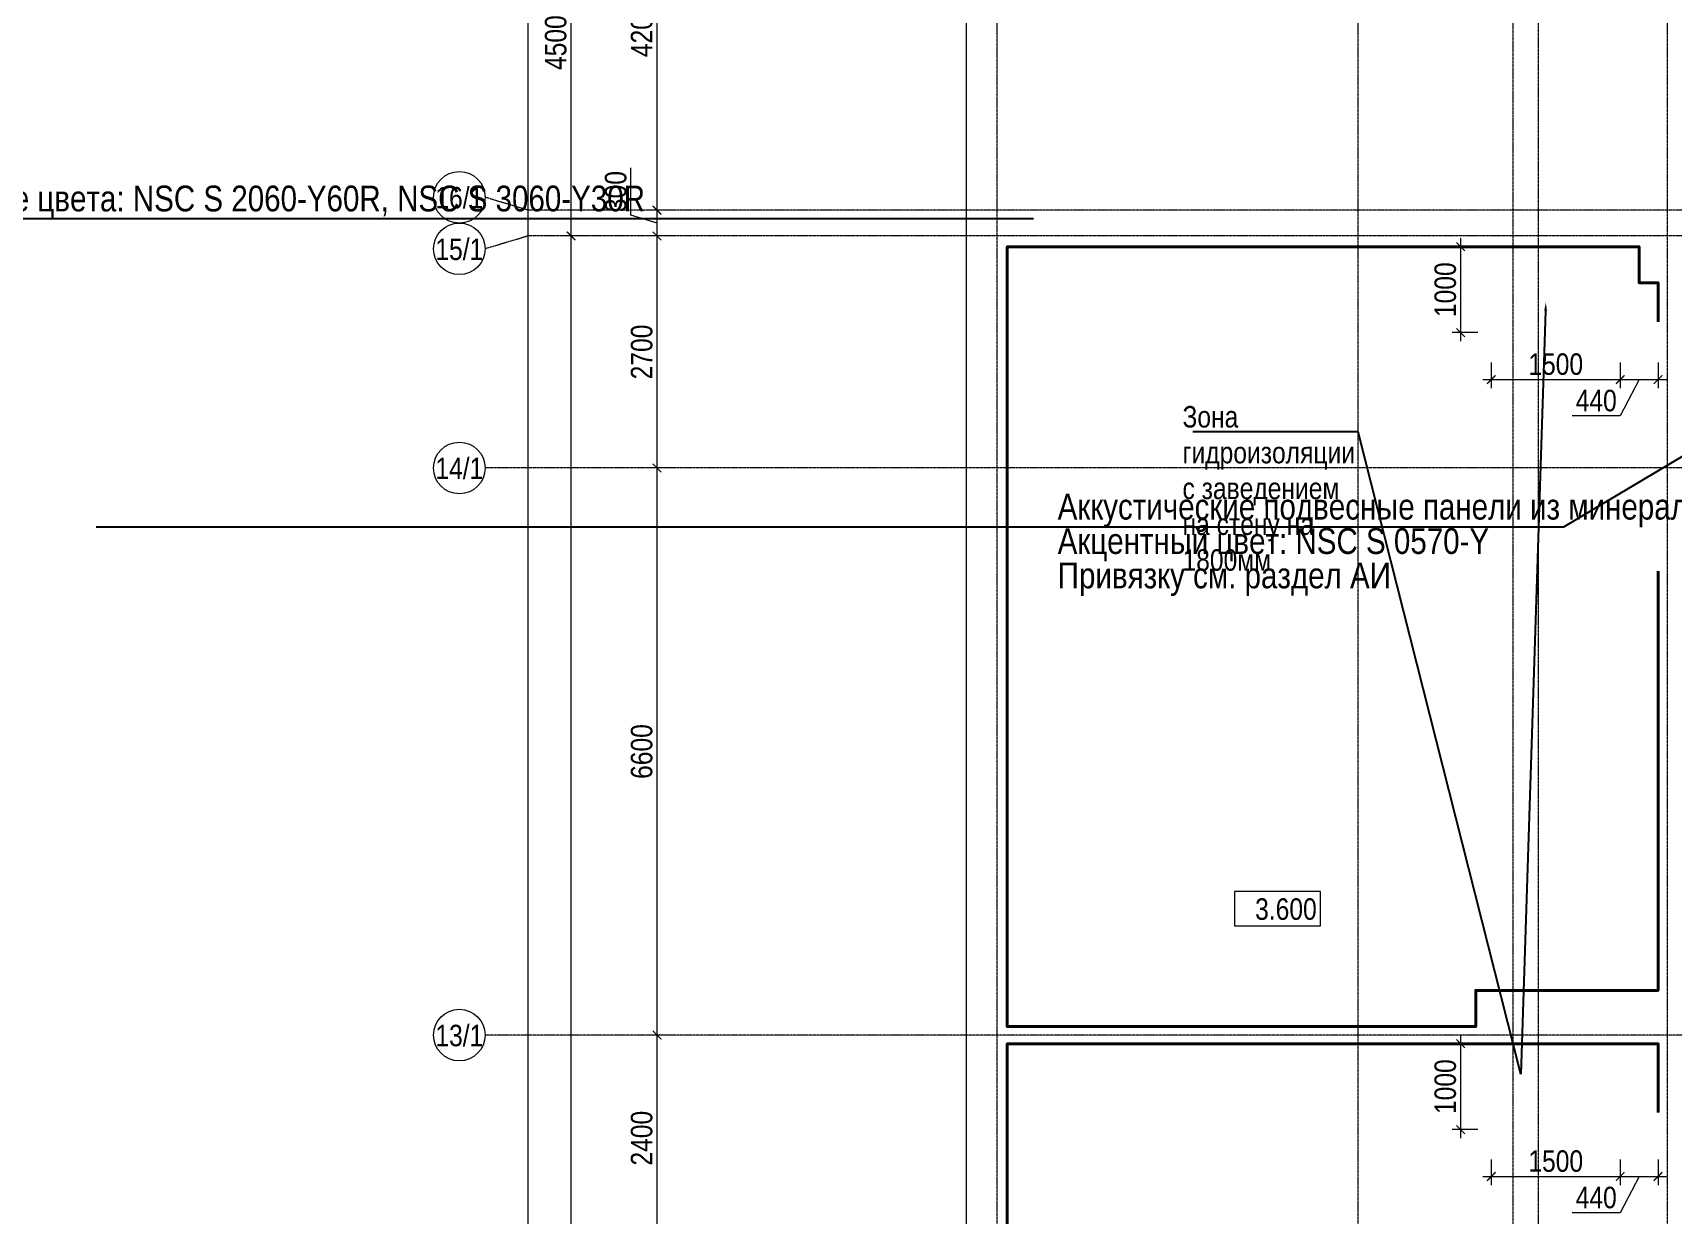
# Model space of a CAD drawing. Header units: millimetres. Extents: x -328335 to 1212475, y -208171 to 164144.
# Drawn here: x -11217 to 7855, y 52515 to 66265 of the extents above; entities that cross this region are included whole.
import ezdxf
from ezdxf import colors
from ezdxf.entities.mleader import LeaderData, LeaderLine
from ezdxf.enums import TextEntityAlignment as Align
from ezdxf.math import Vec2, Vec3

# ---------------------------------------------------------------- set-up
doc = ezdxf.new("R2010")
doc.units = ezdxf.units.MM
doc.header["$LTSCALE"] = 0.5
doc.linetypes.add('CENTER2', pattern=[28.575, 19.05, -3.175, 3.175, -3.175])
doc.linetypes.add('DASHED', pattern=[19.05, 12.7, -6.35])
doc.layers.get('Defpoints').update_dxf_attribs({"color": 140})
for name, color, linetype, lineweight in [('АИ_Плинтус', 3, 'Continuous', 9), ('АИ_Полы', 1, 'Continuous', 9), ('АИ_Полы_размеры', 7, 'Continuous', 5), ('АР6_потолок_отм', 5, 'Continuous', 5), ('АЦ_Выноски', 7, 'Continuous', 5), ('РД_Оси_размер', 8, 'Continuous', 0)]:
    doc.layers.add(name, color=color, linetype=linetype, lineweight=lineweight)
doc.layers.add('АР_Делит', color=120, linetype='Continuous', lineweight=0, plot=False)
doc.layers.add('РД_Оси_100', color=7, linetype='Continuous', lineweight=0, true_color=0x525252)
doc.styles.add('Arial_Narrow_08', font='ARIALN.TTF', dxfattribs={"width": 0.8})
doc.styles.add('style1', font='ARIALN.TTF')
doc.styles.add('ккк', font='isocpeur.ttf', dxfattribs={"width": 0.85, "oblique": 15})
doc.dimstyles.new('Dim100_ареал', dxfattribs={"dimscale": 100, "dimtxt": 2.5, "dimasz": 1, "dimexe": 1, "dimexo": 1, "dimgap": 0.5, "dimtad": 1, "dimzin": 12, "dimdsep": 46, "dimtxsty": 'style1', "dimblk": 'ARCHTICK', "dimcen": 1, "dimdle": 1, "dimaunit": 1, "dimadec": 0, "dimazin": 3, "dimtfac": 1, "dimtmove": 1, "dimatfit": 3, "dimldrblk": 'OPEN30', "dimfxl": 2, "dimfxlon": 1, "dimtolj": 1, "dimtzin": 0, "dimlwd": 5, "dimlwe": 5, "dimarcsym": 0})

# ---------------------------------------------------------------- blocks, each defined once
blk = doc.blocks.new('A-iden')
at = {"linetype": 'Continuous', "lineweight": 5}
blk.add_circle((0, -4), 3, dxfattribs=at)
at = {"color": 0, "linetype": 'Continuous', "lineweight": 20, "style": 'ккк', "width": 0.85}
blk.add_attdef('ID', text='', height=4, dxfattribs=at).set_placement((0.31, -3.85), align=Align.MIDDLE_CENTER)
blk = doc.blocks.new('_ArchTick')
at = {"color": 0, "linetype": 'ByBlock', "const_width": 0.15}
blk.add_lwpolyline([(-0.5, -0.5), (0.5, 0.5)], dxfattribs=at)
blk = doc.blocks.new('*D527')
at = {"layer": 'Defpoints', "color": 0, "transparency": 16777216}
for p in [(-5455, 134700), (-2955, 134700), (-2955, 0)]:
    blk.add_point(p, dxfattribs=at)
at = {"layer": 'РД_Оси_размер', "color": 0, "lineweight": 5, "transparency": 16777216}
for p, q in [((-5255, 134700), (-5555, 134700)), ((-5455, -100), (-5455, 134800)), ((-5255, 0), (-5555, 0))]:
    blk.add_line(p, q, dxfattribs=at)
at = {"layer": 'РД_Оси_размер', "color": 0, "lineweight": 5, "transparency": 16777216, "xscale": 100, "yscale": 100, "zscale": 100}
for p, rotation in [((-5455, 134700), 90), ((-5455, 0), 270)]:
    blk.add_blockref('_ArchTick', p, dxfattribs=dict(at, rotation=rotation))
at = {"layer": 'РД_Оси_размер', "color": 0, "transparency": 16777216, "insert": (-5633, 67350), "char_height": 250, "attachment_point": 5, "rotation": 90, "style": 'style1'}
blk.add_mtext('\\A1;134700', dxfattribs=at)
blk = doc.blocks.new('_Open30')
at = {"color": 0, "linetype": 'ByBlock', "lineweight": -2}
for p, q in [((-1, 0.27), (0, 0)), ((0, 0), (-1, -0.27)), ((0, 0), (-1, 0))]:
    blk.add_line(p, q, dxfattribs=at)
blk = doc.blocks.new('*D537')
at = {"layer": 'Defpoints', "color": 0, "transparency": 16777216}
for p in [(-3955, 54600), (-2955, 54600), (-2955, 52200)]:
    blk.add_point(p, dxfattribs=at)
at = {"layer": 'РД_Оси_размер', "color": 0, "lineweight": 5, "transparency": 16777216}
for p, q in [((-3755, 54600), (-4055, 54600)), ((-3955, 52100), (-3955, 54700)), ((-3755, 52200), (-4055, 52200))]:
    blk.add_line(p, q, dxfattribs=at)
at = {"layer": 'РД_Оси_размер', "color": 0, "lineweight": 5, "transparency": 16777216, "xscale": 100, "yscale": 100, "zscale": 100}
for p, rotation in [((-3955, 54600), 90), ((-3955, 52200), 270)]:
    blk.add_blockref('_ArchTick', p, dxfattribs=dict(at, rotation=rotation))
at = {"layer": 'РД_Оси_размер', "color": 0, "transparency": 16777216, "insert": (-4133, 53400), "char_height": 250, "attachment_point": 5, "rotation": 90, "style": 'style1'}
blk.add_mtext('\\A1;2400', dxfattribs=at)
blk = doc.blocks.new('*D538')
at = {"layer": 'Defpoints', "color": 0, "transparency": 16777216}
for p in [(-3955, 61200), (-2955, 61200), (-2955, 54600)]:
    blk.add_point(p, dxfattribs=at)
at = {"layer": 'РД_Оси_размер', "color": 0, "lineweight": 5, "transparency": 16777216}
for p, q in [((-3955, 54500), (-3955, 61300)), ((-3755, 61200), (-4055, 61200)), ((-3755, 54600), (-4055, 54600))]:
    blk.add_line(p, q, dxfattribs=at)
at = {"layer": 'РД_Оси_размер', "color": 0, "lineweight": 5, "transparency": 16777216, "xscale": 100, "yscale": 100, "zscale": 100}
for p, rotation in [((-3955, 61200), 90), ((-3955, 54600), 270)]:
    blk.add_blockref('_ArchTick', p, dxfattribs=dict(at, rotation=rotation))
at = {"layer": 'РД_Оси_размер', "color": 0, "transparency": 16777216, "insert": (-4133, 57900), "char_height": 250, "attachment_point": 5, "rotation": 90, "style": 'style1'}
blk.add_mtext('\\A1;6600', dxfattribs=at)
blk = doc.blocks.new('*D539')
at = {"layer": 'Defpoints', "color": 0, "transparency": 16777216}
for p in [(-3955, 63900), (-2955, 63900), (-2955, 61200)]:
    blk.add_point(p, dxfattribs=at)
at = {"layer": 'РД_Оси_размер', "color": 0, "lineweight": 5, "transparency": 16777216}
for p, q in [((-3755, 63900), (-4055, 63900)), ((-3955, 61100), (-3955, 64000)), ((-3755, 61200), (-4055, 61200))]:
    blk.add_line(p, q, dxfattribs=at)
at = {"layer": 'РД_Оси_размер', "color": 0, "lineweight": 5, "transparency": 16777216, "xscale": 100, "yscale": 100, "zscale": 100}
for p, rotation in [((-3955, 63900), 90), ((-3955, 61200), 270)]:
    blk.add_blockref('_ArchTick', p, dxfattribs=dict(at, rotation=rotation))
at = {"layer": 'РД_Оси_размер', "color": 0, "transparency": 16777216, "insert": (-4133, 62550), "char_height": 250, "attachment_point": 5, "rotation": 90, "style": 'style1'}
blk.add_mtext('\\A1;2700', dxfattribs=at)
blk = doc.blocks.new('*D540')
at = {"layer": 'Defpoints', "color": 0, "transparency": 16777216}
for p in [(-3955, 64200), (-2955, 64200), (-2955, 63900)]:
    blk.add_point(p, dxfattribs=at)
at = {"layer": 'РД_Оси_размер', "color": 0, "lineweight": 5, "transparency": 16777216}
for p, q in [((-4258, 64141), (-4258, 64693)), ((-3955, 63800), (-3955, 64300)), ((-3955, 64050), (-4258, 64141)), ((-3755, 64200), (-4055, 64200)), ((-3755, 63900), (-4055, 63900))]:
    blk.add_line(p, q, dxfattribs=at)
at = {"layer": 'РД_Оси_размер', "color": 0, "lineweight": 5, "transparency": 16777216, "xscale": 100, "yscale": 100, "zscale": 100}
for p, rotation in [((-3955, 64200), 90), ((-3955, 63900), 270)]:
    blk.add_blockref('_ArchTick', p, dxfattribs=dict(at, rotation=rotation))
at = {"layer": 'РД_Оси_размер', "color": 0, "transparency": 16777216, "insert": (-4435, 64417), "char_height": 250, "attachment_point": 5, "rotation": 90, "style": 'style1'}
blk.add_mtext('\\A1;300', dxfattribs=at)
blk = doc.blocks.new('*D541')
at = {"layer": 'Defpoints', "color": 0, "transparency": 16777216}
for p in [(-3955, 68400), (-2955, 68400), (-2955, 64200)]:
    blk.add_point(p, dxfattribs=at)
at = {"layer": 'РД_Оси_размер', "color": 0, "lineweight": 5, "transparency": 16777216}
for p, q in [((-3955, 64100), (-3955, 68500)), ((-3755, 68400), (-4055, 68400)), ((-3755, 64200), (-4055, 64200))]:
    blk.add_line(p, q, dxfattribs=at)
at = {"layer": 'РД_Оси_размер', "color": 0, "lineweight": 5, "transparency": 16777216, "xscale": 100, "yscale": 100, "zscale": 100}
for p, rotation in [((-3955, 68400), 90), ((-3955, 64200), 270)]:
    blk.add_blockref('_ArchTick', p, dxfattribs=dict(at, rotation=rotation))
at = {"layer": 'РД_Оси_размер', "color": 0, "transparency": 16777216, "insert": (-4133, 66300), "char_height": 250, "attachment_point": 5, "rotation": 90, "style": 'style1'}
blk.add_mtext('\\A1;4200', dxfattribs=at)
blk = doc.blocks.new('*D569')
at = {"layer": 'Defpoints', "color": 0, "transparency": 16777216}
for p in [(-4955, 63900), (-2955, 63900), (-2955, 13500)]:
    blk.add_point(p, dxfattribs=at)
at = {"layer": 'РД_Оси_размер', "color": 0, "lineweight": 5, "transparency": 16777216}
for p, q in [((-4755, 63900), (-5055, 63900)), ((-4955, 13400), (-4955, 64000)), ((-4755, 13500), (-5055, 13500))]:
    blk.add_line(p, q, dxfattribs=at)
at = {"layer": 'РД_Оси_размер', "color": 0, "lineweight": 5, "transparency": 16777216, "xscale": 100, "yscale": 100, "zscale": 100}
for p, rotation in [((-4955, 63900), 90), ((-4955, 13500), 270)]:
    blk.add_blockref('_ArchTick', p, dxfattribs=dict(at, rotation=rotation))
at = {"layer": 'РД_Оси_размер', "color": 0, "transparency": 16777216, "insert": (-5133, 38700), "char_height": 250, "attachment_point": 5, "rotation": 90, "style": 'style1'}
blk.add_mtext('\\A1;50400', dxfattribs=at)
blk = doc.blocks.new('*D592')
at = {"layer": 'Defpoints', "color": 0, "transparency": 16777216}
for p in [(-4955, 68400), (-2955, 68400), (-2955, 63900)]:
    blk.add_point(p, dxfattribs=at)
at = {"layer": 'РД_Оси_размер', "color": 0, "lineweight": 5, "transparency": 16777216}
for p, q in [((-4955, 63800), (-4955, 68500)), ((-4755, 68400), (-5055, 68400)), ((-4755, 63900), (-5055, 63900))]:
    blk.add_line(p, q, dxfattribs=at)
at = {"layer": 'РД_Оси_размер', "color": 0, "lineweight": 5, "transparency": 16777216, "xscale": 100, "yscale": 100, "zscale": 100}
for p, rotation in [((-4955, 68400), 90), ((-4955, 63900), 270)]:
    blk.add_blockref('_ArchTick', p, dxfattribs=dict(at, rotation=rotation))
at = {"layer": 'РД_Оси_размер', "color": 0, "transparency": 16777216, "insert": (-5133, 66150), "char_height": 250, "attachment_point": 5, "rotation": 90, "style": 'style1'}
blk.add_mtext('\\A1;4500', dxfattribs=at)
blk = doc.blocks.new('Отметка_план')
at = {"color": 7, "lineweight": 5}
blk.add_lwpolyline([(0, 0), (10, 0), (10, 4), (0, 4)], close=True, dxfattribs=at)
at = {"style": 'Arial_Narrow_08', "width": 0.8}
blk.add_attdef('OTMG', text='', height=2.5, dxfattribs=at).set_placement((9.06, 0.7), align=Align.RIGHT)
blk = doc.blocks.new('*D612')
at = {"layer": 'Defpoints', "color": 0, "transparency": 16777216}
for p in [(5750, 62775), (7250, 62775), (7250, 62229)]:
    blk.add_point(p, dxfattribs=at)
at = {"layer": 'АИ_Полы_размеры', "color": 0, "lineweight": 5, "transparency": 16777216}
for p, q in [((5750, 62429), (5750, 62129)), ((7250, 62429), (7250, 62129)), ((5650, 62229), (7350, 62229))]:
    blk.add_line(p, q, dxfattribs=at)
at = {"layer": 'АИ_Полы_размеры', "color": 0, "lineweight": 5, "transparency": 16777216, "xscale": 100, "yscale": 100, "zscale": 100, "rotation": 180}
blk.add_blockref('_ArchTick', (5750, 62229), dxfattribs=at)
at = {"layer": 'АИ_Полы_размеры', "color": 0, "lineweight": 5, "transparency": 16777216, "xscale": 100, "yscale": 100, "zscale": 100}
blk.add_blockref('_ArchTick', (7250, 62229), dxfattribs=at)
at = {"layer": 'АИ_Полы_размеры', "color": 0, "transparency": 16777216, "insert": (6500, 62407), "char_height": 250, "attachment_point": 5, "style": 'style1'}
blk.add_mtext('\\A1;1500', dxfattribs=at)
blk = doc.blocks.new('*D613')
at = {"layer": 'Defpoints', "color": 0, "transparency": 16777216}
for p in [(5394, 63775), (7250, 63775), (7250, 62775)]:
    blk.add_point(p, dxfattribs=at)
at = {"layer": 'АИ_Полы_размеры', "color": 0, "lineweight": 5, "transparency": 16777216}
for p, q in [((5594, 63775), (5294, 63775)), ((5394, 62675), (5394, 63875)), ((5594, 62775), (5294, 62775))]:
    blk.add_line(p, q, dxfattribs=at)
at = {"layer": 'АИ_Полы_размеры', "color": 0, "lineweight": 5, "transparency": 16777216, "xscale": 100, "yscale": 100, "zscale": 100}
for p, rotation in [((5394, 63775), 90), ((5394, 62775), 270)]:
    blk.add_blockref('_ArchTick', p, dxfattribs=dict(at, rotation=rotation))
at = {"layer": 'АИ_Полы_размеры', "color": 0, "transparency": 16777216, "insert": (5216, 63275), "char_height": 250, "attachment_point": 5, "rotation": 90, "style": 'style1'}
blk.add_mtext('\\A1;1000', dxfattribs=at)
blk = doc.blocks.new('*D625')
at = {"layer": 'Defpoints', "color": 0, "transparency": 16777216}
for p in [(7250, 62775), (7690, 62901), (7690, 62229)]:
    blk.add_point(p, dxfattribs=at)
at = {"layer": 'АИ_Полы_размеры', "color": 0, "lineweight": 5, "transparency": 16777216}
for p, q in [((7250, 62429), (7250, 62129)), ((7690, 62429), (7690, 62129)), ((7150, 62229), (7790, 62229)), ((7470, 62229), (7251, 61806)), ((7251, 61806), (6691, 61806))]:
    blk.add_line(p, q, dxfattribs=at)
at = {"layer": 'АИ_Полы_размеры', "color": 0, "lineweight": 5, "transparency": 16777216, "xscale": 100, "yscale": 100, "zscale": 100, "rotation": 180}
blk.add_blockref('_ArchTick', (7250, 62229), dxfattribs=at)
at = {"layer": 'АИ_Полы_размеры', "color": 0, "lineweight": 5, "transparency": 16777216, "xscale": 100, "yscale": 100, "zscale": 100}
blk.add_blockref('_ArchTick', (7690, 62229), dxfattribs=at)
at = {"layer": 'АИ_Полы_размеры', "color": 0, "transparency": 16777216, "insert": (6971, 61983), "char_height": 250, "attachment_point": 5, "style": 'style1'}
blk.add_mtext('\\A1;440', dxfattribs=at)
blk = doc.blocks.new('*D626')
at = {"layer": 'Defpoints', "color": 0, "transparency": 16777216}
for p in [(5750, 53500), (7250, 53500), (7250, 52954)]:
    blk.add_point(p, dxfattribs=at)
at = {"layer": 'АИ_Полы_размеры', "color": 0, "lineweight": 5, "transparency": 16777216}
for p, q in [((5750, 53154), (5750, 52854)), ((7250, 53154), (7250, 52854)), ((5650, 52954), (7350, 52954))]:
    blk.add_line(p, q, dxfattribs=at)
at = {"layer": 'АИ_Полы_размеры', "color": 0, "lineweight": 5, "transparency": 16777216, "xscale": 100, "yscale": 100, "zscale": 100, "rotation": 180}
blk.add_blockref('_ArchTick', (5750, 52954), dxfattribs=at)
at = {"layer": 'АИ_Полы_размеры', "color": 0, "lineweight": 5, "transparency": 16777216, "xscale": 100, "yscale": 100, "zscale": 100}
blk.add_blockref('_ArchTick', (7250, 52954), dxfattribs=at)
at = {"layer": 'АИ_Полы_размеры', "color": 0, "transparency": 16777216, "insert": (6500, 53132), "char_height": 250, "attachment_point": 5, "style": 'style1'}
blk.add_mtext('\\A1;1500', dxfattribs=at)
blk = doc.blocks.new('*D627')
at = {"layer": 'Defpoints', "color": 0, "transparency": 16777216}
for p in [(5394, 54500), (7250, 54500), (7250, 53500)]:
    blk.add_point(p, dxfattribs=at)
at = {"layer": 'АИ_Полы_размеры', "color": 0, "lineweight": 5, "transparency": 16777216}
for p, q in [((5394, 53400), (5394, 54600)), ((5594, 54500), (5294, 54500)), ((5594, 53500), (5294, 53500))]:
    blk.add_line(p, q, dxfattribs=at)
at = {"layer": 'АИ_Полы_размеры', "color": 0, "lineweight": 5, "transparency": 16777216, "xscale": 100, "yscale": 100, "zscale": 100}
for p, rotation in [((5394, 54500), 90), ((5394, 53500), 270)]:
    blk.add_blockref('_ArchTick', p, dxfattribs=dict(at, rotation=rotation))
at = {"layer": 'АИ_Полы_размеры', "color": 0, "transparency": 16777216, "insert": (5216, 54000), "char_height": 250, "attachment_point": 5, "rotation": 90, "style": 'style1'}
blk.add_mtext('\\A1;1000', dxfattribs=at)
blk = doc.blocks.new('*D628')
at = {"layer": 'Defpoints', "color": 0, "transparency": 16777216}
for p in [(7690, 54000), (7250, 53500), (7690, 52954)]:
    blk.add_point(p, dxfattribs=at)
at = {"layer": 'АИ_Полы_размеры', "color": 0, "lineweight": 5, "transparency": 16777216}
for p, q in [((7250, 53154), (7250, 52854)), ((7690, 53154), (7690, 52854)), ((7150, 52954), (7790, 52954)), ((7470, 52954), (7251, 52531)), ((7251, 52531), (6691, 52531))]:
    blk.add_line(p, q, dxfattribs=at)
at = {"layer": 'АИ_Полы_размеры', "color": 0, "lineweight": 5, "transparency": 16777216, "xscale": 100, "yscale": 100, "zscale": 100, "rotation": 180}
blk.add_blockref('_ArchTick', (7250, 52954), dxfattribs=at)
at = {"layer": 'АИ_Полы_размеры', "color": 0, "lineweight": 5, "transparency": 16777216, "xscale": 100, "yscale": 100, "zscale": 100}
blk.add_blockref('_ArchTick', (7690, 52954), dxfattribs=at)
at = {"layer": 'АИ_Полы_размеры', "color": 0, "transparency": 16777216, "insert": (6971, 52708), "char_height": 250, "attachment_point": 5, "style": 'style1'}
blk.add_mtext('\\A1;440', dxfattribs=at)
blk = doc.blocks.new('_Dot')
at = {"color": 0, "linetype": 'ByBlock', "lineweight": -2}
blk.add_line((-0.5, 0), (-1, 0), dxfattribs=at)
at = {"color": 0, "linetype": 'ByBlock', "const_width": 0.5}
blk.add_lwpolyline([(-0.25, 0, 1), (0.25, 0, 1)], format="xyb", close=True, dxfattribs=at)
blk = doc.blocks.new('2200_АР_ОСИ_3эт_100_6.02.25')
at = {"layer": 'АР_Делит', "color": 5, "linetype": 'DASHED'}
blk.add_lwpolyline([(114955, 135155), (114955, -355), (93595.036, -355), (93595.036, 13855), (94145, 13855), (94145, 68320), (66055, 68320), (66055, 13857.73), (83455, 13857.73), (83455, -355), (45245, -355), (45245, 13145), (44695, 13145), (44695, 26755), (45245, 26755), (45245, 68320), (20455, 68320), (20455, 26755), (27955, 26755), (27955, 13145), (-355, 13145), (-355, 100855)], dxfattribs=at)
at = {"layer": 'РД_Оси_100', "color": 8, "linetype": 'CENTER2', "true_color": 0x808080}
for p, q in [((0, -6155), (0, 139938.679)), ((4200, -6155), (4200, 139938.679)), ((29555, 61200), (-5954.958, 61200)), ((29555, 54600), (-5954.958, 54600))]:
    blk.add_line(p, q, dxfattribs=at)
for points in [[(5849.555, 139938.679), (6000, 139538.679), (6000, -6194.559)], [(6300, -6195.83), (6300, 139538.679), (6450, 139938.679)], [(7800, -6155), (7800, 139938.679)], [(29555, 64200), (-5454.958, 64200), (-5954.958, 64350)], [(29555, 63900), (-5454.958, 63900), (-5954.958, 63750)]]:
    blk.add_lwpolyline(points, dxfattribs=at)
at = {"layer": 'РД_Оси_100', "color": 0}
ref = blk.add_blockref('A-iden', (-6254.958, 64750), dxfattribs=dict(at, xscale=100, yscale=100, zscale=100))
ref.add_attrib('ID', '16/1', dxfattribs={"layer": '0', "linetype": 'Continuous', "height": 250, "style": 'style1'}).set_placement((-6254.958, 64350), align=Align.MIDDLE)
ref = blk.add_blockref('A-iden', (-6254.958, 64150), dxfattribs=dict(at, xscale=100, yscale=100, zscale=100))
ref.add_attrib('ID', '15/1', dxfattribs={"layer": '0', "linetype": 'Continuous', "height": 250, "style": 'style1'}).set_placement((-6254.958, 63750), align=Align.MIDDLE)
ref = blk.add_blockref('A-iden', (-6254.958, 61600), dxfattribs=dict(at, xscale=100, yscale=100, zscale=100))
ref.add_attrib('ID', '14/1', dxfattribs={"layer": '0', "linetype": 'Continuous', "height": 250, "style": 'style1'}).set_placement((-6254.958, 61200), align=Align.MIDDLE)
ref = blk.add_blockref('A-iden', (-6254.958, 55000), dxfattribs=dict(at, xscale=100, yscale=100, zscale=100))
ref.add_attrib('ID', '13/1', dxfattribs={"layer": '0', "linetype": 'Continuous', "height": 250, "style": 'style1'}).set_placement((-6254.958, 54600), align=Align.MIDDLE)
at = {"layer": 'РД_Оси_размер'}
for base, p1, p2, picture, middle in [((-5454.958, 134700), (-2954.958, 0), (-2954.958, 134700), '*D527', (-5632.601, 67350)), ((-4954.958, 68400), (-2954.958, 63900), (-2954.958, 68400), '*D592', (-5132.601, 66150)), ((-3954.958, 68400), (-2954.958, 64200), (-2954.958, 68400), '*D541', (-4132.601, 66300)), ((-3954.958, 64200), (-2954.958, 63900), (-2954.958, 64200), '*D540', (-4435.244, 64190.793)), ((-4954.958, 63900), (-2954.958, 13500), (-2954.958, 63900), '*D569', (-5132.601, 38700)), ((-3954.958, 63900), (-2954.958, 61200), (-2954.958, 63900), '*D539', (-4132.601, 62550)), ((-3954.958, 61200), (-2954.958, 54600), (-2954.958, 61200), '*D538', (-4132.601, 57900)), ((-3954.958, 54600), (-2954.958, 52200), (-2954.958, 54600), '*D537', (-4132.601, 53400))]:
    dim = blk.add_linear_dim(base=base, p1=p1, p2=p2, angle=90, dimstyle='Dim100_ареал', dxfattribs=at)
    dim.commit()
    dim.dimension.update_dxf_attribs({"geometry": picture, "text_midpoint": middle})

msp = doc.modelspace()

# ---------------------------------------------------------------- linework, layer by layer
at = {"layer": 'АИ_Плинтус', "color": 24, "linetype": 'ByBlock', "lineweight": 40, "true_color": 0xa52900}
for points in [[(7690, 60000), (7690, 55120), (5570, 55120), (5570, 54700), (120, 54700), (120, 63775), (7470, 63774.912), (7470, 63354.912), (7690, 63355), (7690, 62900)], [(7690, 53700), (7690, 54500), (120, 54500), (120, 45400), (5570, 45400), (5570, 45820), (7690, 45820), (7690, 50800)]]:
    msp.add_lwpolyline(points, dxfattribs=at)

# ---------------------------------------------------------------- block references
at = {"layer": 'АР6_потолок_отм'}
ref = msp.add_blockref('Отметка_план', (2762.045, 55871.591), dxfattribs=dict(at, xscale=100, yscale=100, zscale=100))
ref.add_attrib('OTMG', '3.600', dxfattribs={"layer": '0', "color": 0, "height": 250, "style": 'style1'}).set_placement((3719.463, 56191.408), align=Align.TOP_RIGHT)
at = {"layer": 'РД_Оси_100'}
msp.add_blockref('2200_АР_ОСИ_3эт_100_6.02.25', (0, 0), dxfattribs=at)

# ---------------------------------------------------------------- dimensions: what is measured, and where the dimension line sits
at = {"layer": 'АИ_Полы_размеры'}
for base, p1, p2, picture, middle in [((5393.917, 63775), (7249.999, 62775), (7249.999, 63775), '*D613', (5216.274, 63275)), ((5393.917, 54500), (7249.999, 53500), (7249.999, 54500), '*D627', (5216.274, 54000))]:
    dim = msp.add_linear_dim(base=base, p1=p1, p2=p2, angle=90, dimstyle='Dim100_ареал', dxfattribs=at)
    dim.commit()
    dim.dimension.update_dxf_attribs({"geometry": picture, "text_midpoint": middle})
for base, p1, p2, picture, middle in [((7249.999, 62228.915), (5749.999, 62775), (7249.999, 62775), '*D612', (6499.999, 62406.558)), ((7249.999, 52953.915), (5749.999, 53500), (7249.999, 53500), '*D626', (6499.999, 53131.558))]:
    dim = msp.add_linear_dim(base=base, p1=p1, p2=p2, dimstyle='Dim100_ареал', dxfattribs=at)
    dim.commit()
    dim.dimension.update_dxf_attribs({"geometry": picture, "text_midpoint": middle})
for base, p1, p2, picture, middle in [((7690, 62228.915), (7249.999, 62775), (7690, 62901), '*D625', (7201.461, 61805.574)), ((7690, 52953.915), (7249.999, 53500), (7690, 54000), '*D628', (7201.461, 52530.574))]:
    dim = msp.add_linear_dim(base=base, p1=p1, p2=p2, dimstyle='Dim100_ареал', dxfattribs=at)
    dim.commit()
    dim.dimension.update_dxf_attribs({"geometry": picture, "text_midpoint": middle, "dimtype": 160})

# ---------------------------------------------------------------- leaders
at = {"layer": 'АИ_Полы', "color": 7, "lineweight": 0}
ml = msp.add_multileader_mtext('Standard', dxfattribs=at)
ml.set_content('Зона гидроизоляции\\Pс заведением на стену на 1800мм', color=7, style='style1')
ml.set_leader_properties()
ml.build(insert=Vec2(0, 0))
ml.multileader.update_dxf_attribs({"text_left_attachment_type": 6, "text_right_attachment_type": 6, "dogleg_length": 0.36, "arrow_head_size": 100})
ctx = ml.context
ctx.base_point, ctx.char_height, ctx.arrow_head_size, ctx.landing_gap_size, ctx.plane_origin = Vec3(2157.943, 61620.956), 250, 100, 0, Vec3(74856.726, 45094.551)
ctx.left_attachment, ctx.right_attachment = 6, 6
notes = []
notes.append((ctx, [(1, (1, 1, 0), (4200, 61620.956), (-1, 0), 73.094, [(1, [(6384.604, 63128.537), (6095.397, 54145.143)], 0, [])])]))
ctx.mtext.insert, ctx.mtext.width, ctx.mtext.defined_height, ctx.mtext.flow_direction = Vec3(2157.943, 61920.956), 1831.10562, 363.96, 5
at = {"layer": 'АЦ_Выноски', "transparency": 33554653}
ml = msp.add_multileader_mtext('Standard', dxfattribs=at)
ml.set_content('Окраска потолков в ЛК\\P\\pxa0.66667;Акцентный цвет: {\\C240;\\c2367469;NSC S 5030} {\\C240;\\c2367469;R90B}', color=256, style='style1')
ml.set_leader_properties(color=256)
ml.set_arrow_properties(name='DOT')
ml.build(insert=Vec2(0, 0))
ml.multileader.update_dxf_attribs({"has_dogleg": 0, "text_left_attachment_type": 6, "text_right_attachment_type": 6, "arrow_head_size": 200, "scale": 100})
ctx = ml.context
ctx.base_point, ctx.scale, ctx.char_height, ctx.arrow_head_size, ctx.landing_gap_size, ctx.plane_origin, ctx.plane_x_axis, ctx.plane_y_axis = Vec3(-23912.157, 71602.933), 100, 300, 200, 50, Vec3(-30354.876, 68163.506), Vec3(1, 0.00000001), Vec3(-0.00000001, 1)
ctx.left_attachment, ctx.right_attachment = 6, 6
notes.append((ctx, [(1, (1, 1, 0), (-24712.157, 71602.933), (1, 0.00000001), 800, [(0, [(-33948.559, 65426.064)], 0, [])])]))
ctx.mtext.insert, ctx.mtext.text_direction, ctx.mtext.rotation, ctx.mtext.width, ctx.mtext.line_spacing_factor, ctx.mtext.flow_direction = Vec3(-23862.157, 71986.22), Vec3(1, 0.00000001), 0.00000001, 11047.033, 0.8, 5
ml = msp.add_multileader_mtext('Standard', dxfattribs=at)
ml.set_content('Окраска потолков в ЛК\\P\\pxa0.66667;Акцентный цвет: {\\C240;\\c2367469;NSC S 2020-R60B}', color=256, style='style1')
ml.set_leader_properties(color=256)
ml.set_arrow_properties(name='DOT')
ml.build(insert=Vec2(0, 0))
ml.multileader.update_dxf_attribs({"has_dogleg": 0, "text_left_attachment_type": 6, "text_right_attachment_type": 6, "arrow_head_size": 200, "scale": 100})
ctx = ml.context
ctx.base_point, ctx.scale, ctx.char_height, ctx.arrow_head_size, ctx.landing_gap_size, ctx.plane_origin, ctx.plane_x_axis, ctx.plane_y_axis = Vec3(-23912.157, 70102.933), 100, 300, 200, 50, Vec3(-30354.876, 66663.506), Vec3(1, 0.00000001), Vec3(-0.00000001, 1)
ctx.left_attachment, ctx.right_attachment = 6, 6
notes.append((ctx, [(1, (1, 1, 0), (-24712.157, 70102.933), (1, 0.00000001), 800, [(0, [(-33948.559, 63926.064)], 0, [])])]))
ctx.mtext.insert, ctx.mtext.text_direction, ctx.mtext.rotation, ctx.mtext.width, ctx.mtext.line_spacing_factor, ctx.mtext.flow_direction = Vec3(-23862.157, 70486.22), Vec3(1, 0.00000001), 0.00000001, 11047.033, 0.8, 5
ml = msp.add_multileader_mtext('Standard', dxfattribs=at)
ml.set_content('Окраска потолков в ЛК\\P\\pxa0.66667;Акцентный цвет: {\\C240;\\c2367469;NSC S 3020-R40B}', color=256, style='style1')
ml.set_leader_properties(color=256)
ml.set_arrow_properties(name='DOT')
ml.build(insert=Vec2(0, 0))
ml.multileader.update_dxf_attribs({"has_dogleg": 0, "text_left_attachment_type": 6, "text_right_attachment_type": 6, "arrow_head_size": 200, "scale": 100})
ctx = ml.context
ctx.base_point, ctx.scale, ctx.char_height, ctx.arrow_head_size, ctx.landing_gap_size, ctx.plane_origin, ctx.plane_x_axis, ctx.plane_y_axis = Vec3(-23912.157, 68602.933), 100, 300, 200, 50, Vec3(-30354.876, 65163.506), Vec3(1, 0.00000001), Vec3(-0.00000001, 1)
ctx.left_attachment, ctx.right_attachment = 6, 6
notes.append((ctx, [(1, (1, 1, 0), (-24712.157, 68602.933), (1, 0.00000001), 800, [(0, [(-33948.559, 62426.064)], 0, [])])]))
ctx.mtext.insert, ctx.mtext.text_direction, ctx.mtext.rotation, ctx.mtext.width, ctx.mtext.line_spacing_factor, ctx.mtext.flow_direction = Vec3(-23862.157, 68986.22), Vec3(1, 0.00000001), 0.00000001, 11047.033, 0.8, 5
ml = msp.add_multileader_mtext('Standard', dxfattribs=at)
ml.set_content('Окраска потолков в ЛК\\P\\pxa0.66667;Акцентный цвет: {\\C240;\\c2367469;NSC S 3020-G30Y}', color=256, style='style1')
ml.set_leader_properties(color=256)
ml.set_arrow_properties(name='DOT')
ml.build(insert=Vec2(0, 0))
ml.multileader.update_dxf_attribs({"has_dogleg": 0, "text_left_attachment_type": 6, "text_right_attachment_type": 6, "arrow_head_size": 200, "scale": 100})
ctx = ml.context
ctx.base_point, ctx.scale, ctx.char_height, ctx.arrow_head_size, ctx.landing_gap_size, ctx.plane_origin, ctx.plane_x_axis, ctx.plane_y_axis = Vec3(-23912.157, 67102.933), 100, 300, 200, 50, Vec3(-30354.876, 63663.506), Vec3(1, 0.00000001), Vec3(-0.00000001, 1)
ctx.left_attachment, ctx.right_attachment = 6, 6
notes.append((ctx, [(1, (1, 1, 0), (-24712.157, 67102.933), (1, 0.00000001), 800, [(0, [(-33948.559, 60926.064)], 0, [])])]))
ctx.mtext.insert, ctx.mtext.text_direction, ctx.mtext.rotation, ctx.mtext.width, ctx.mtext.line_spacing_factor, ctx.mtext.flow_direction = Vec3(-23862.157, 67486.22), Vec3(1, 0.00000001), 0.00000001, 11047.033, 0.8, 5
ml = msp.add_multileader_mtext('Standard', dxfattribs=at)
ml.set_content('Окраска потолков в ЛК\\P\\pxa0.66667;Акцентный цвет: {\\C240;\\c2367469;NSC S 2030-G50Y}', color=256, style='style1')
ml.set_leader_properties(color=256)
ml.set_arrow_properties(name='DOT')
ml.build(insert=Vec2(0, 0))
ml.multileader.update_dxf_attribs({"has_dogleg": 0, "text_left_attachment_type": 6, "text_right_attachment_type": 6, "arrow_head_size": 200, "scale": 100})
ctx = ml.context
ctx.base_point, ctx.scale, ctx.char_height, ctx.arrow_head_size, ctx.landing_gap_size, ctx.plane_origin, ctx.plane_x_axis, ctx.plane_y_axis = Vec3(-23912.157, 65602.933), 100, 300, 200, 50, Vec3(-30354.876, 62163.506), Vec3(1, 0.00000001), Vec3(-0.00000001, 1)
ctx.left_attachment, ctx.right_attachment = 6, 6
notes.append((ctx, [(1, (1, 1, 0), (-24712.157, 65602.933), (1, 0.00000001), 800, [(0, [(-33948.559, 59426.064)], 0, [])])]))
ctx.mtext.insert, ctx.mtext.text_direction, ctx.mtext.rotation, ctx.mtext.width, ctx.mtext.line_spacing_factor, ctx.mtext.flow_direction = Vec3(-23862.157, 65986.22), Vec3(1, 0.00000001), 0.00000001, 11047.033, 0.8, 5
ml = msp.add_multileader_mtext('Standard', dxfattribs=at)
ml.set_content('\\pxa0.66667;Аккустические подвесные панели из минерального стекловолокна. Акцентные цвета: {\\C240;\\c2367469;NSC S 2060-Y60R, NSC S 3060-Y30R}', color=256, style='style1')
ml.set_leader_properties(color=256)
ml.set_arrow_properties(name='DOT')
ml.build(insert=Vec2(0, 0))
ml.multileader.update_dxf_attribs({"has_dogleg": 0, "text_left_attachment_type": 6, "text_right_attachment_type": 6, "arrow_head_size": 200, "scale": 100})
ctx = ml.context
ctx.base_point, ctx.scale, ctx.char_height, ctx.arrow_head_size, ctx.landing_gap_size, ctx.plane_origin, ctx.plane_x_axis, ctx.plane_y_axis = Vec3(-23912.157, 64102.933), 100, 300, 200, 50, Vec3(-30354.876, 60663.506), Vec3(1, 0.00000001), Vec3(-0.00000001, 1)
ctx.left_attachment, ctx.right_attachment = 6, 6
notes.append((ctx, [(1, (1, 1, 0), (-24712.157, 64102.933), (1, 0.00000001), 800, [(0, [(-33948.559, 57926.064)], 0, [])])]))
ctx.mtext.insert, ctx.mtext.text_direction, ctx.mtext.rotation, ctx.mtext.width, ctx.mtext.line_spacing_factor, ctx.mtext.flow_direction = Vec3(-23862.157, 64486.22), Vec3(1, 0.00000001), 0.00000001, 11047.033, 0.8, 5
ml = msp.add_multileader_mtext('Standard', dxfattribs=at)
ml.set_content('Аккустические подвесные панели из минерального стекловолокна. %%C800, %%C1200мм.\\P\\pxa0.66667;Акцентный цвет: {\\C240;\\c2367469;NSC S 0570-Y\\PПривязку см. раздел АИ}', color=256, style='style1')
ml.set_leader_properties(color=256)
ml.set_arrow_properties(name='DOT')
ml.build(insert=Vec2(0, 0))
ml.multileader.update_dxf_attribs({"has_dogleg": 0, "text_left_attachment_type": 6, "text_right_attachment_type": 6, "arrow_head_size": 200, "scale": 100})
ctx = ml.context
ctx.base_point, ctx.scale, ctx.char_height, ctx.arrow_head_size, ctx.landing_gap_size, ctx.plane_origin, ctx.plane_x_axis, ctx.plane_y_axis = Vec3(655.818, 60511.462), 100, 300, 200, 50, Vec3(20566.994, 64892.089), Vec3(1, 0.00000001), Vec3(-0.00000001, 1)
ctx.left_attachment, ctx.right_attachment = 6, 6
notes.append((ctx, [(0, (1, 1, 0), (7388.833, 60511.462), (-1, -0.00000001), 800, [(1, [(13962.909, 62099.172), (8866.135, 61868.534)], 0, [])])]))
ctx.mtext.insert, ctx.mtext.text_direction, ctx.mtext.rotation, ctx.mtext.width, ctx.mtext.line_spacing_factor, ctx.mtext.flow_direction = Vec3(705.818, 60899.661), Vec3(1, 0.00000001), 0.00000001, 6727.14571, 0.8, 5
for ctx, leaders in notes:
    for number, flags, end, landing, length, lines in leaders:
        leader = LeaderData()
        leader.index, (leader.has_last_leader_line, leader.has_dogleg_vector, leader.attachment_direction) = number, flags
        leader.last_leader_point, leader.dogleg_vector, leader.dogleg_length = Vec3(end), Vec3(landing), length
        for number, points, colour, breaks in lines:
            line = LeaderLine()
            line.index, line.vertices, line.color, line.breaks = number, Vec3.list(points), colors.encode_raw_color(colour), breaks
            leader.lines.append(line)
        ctx.leaders.append(leader)

doc.saveas('drawing.dxf')
